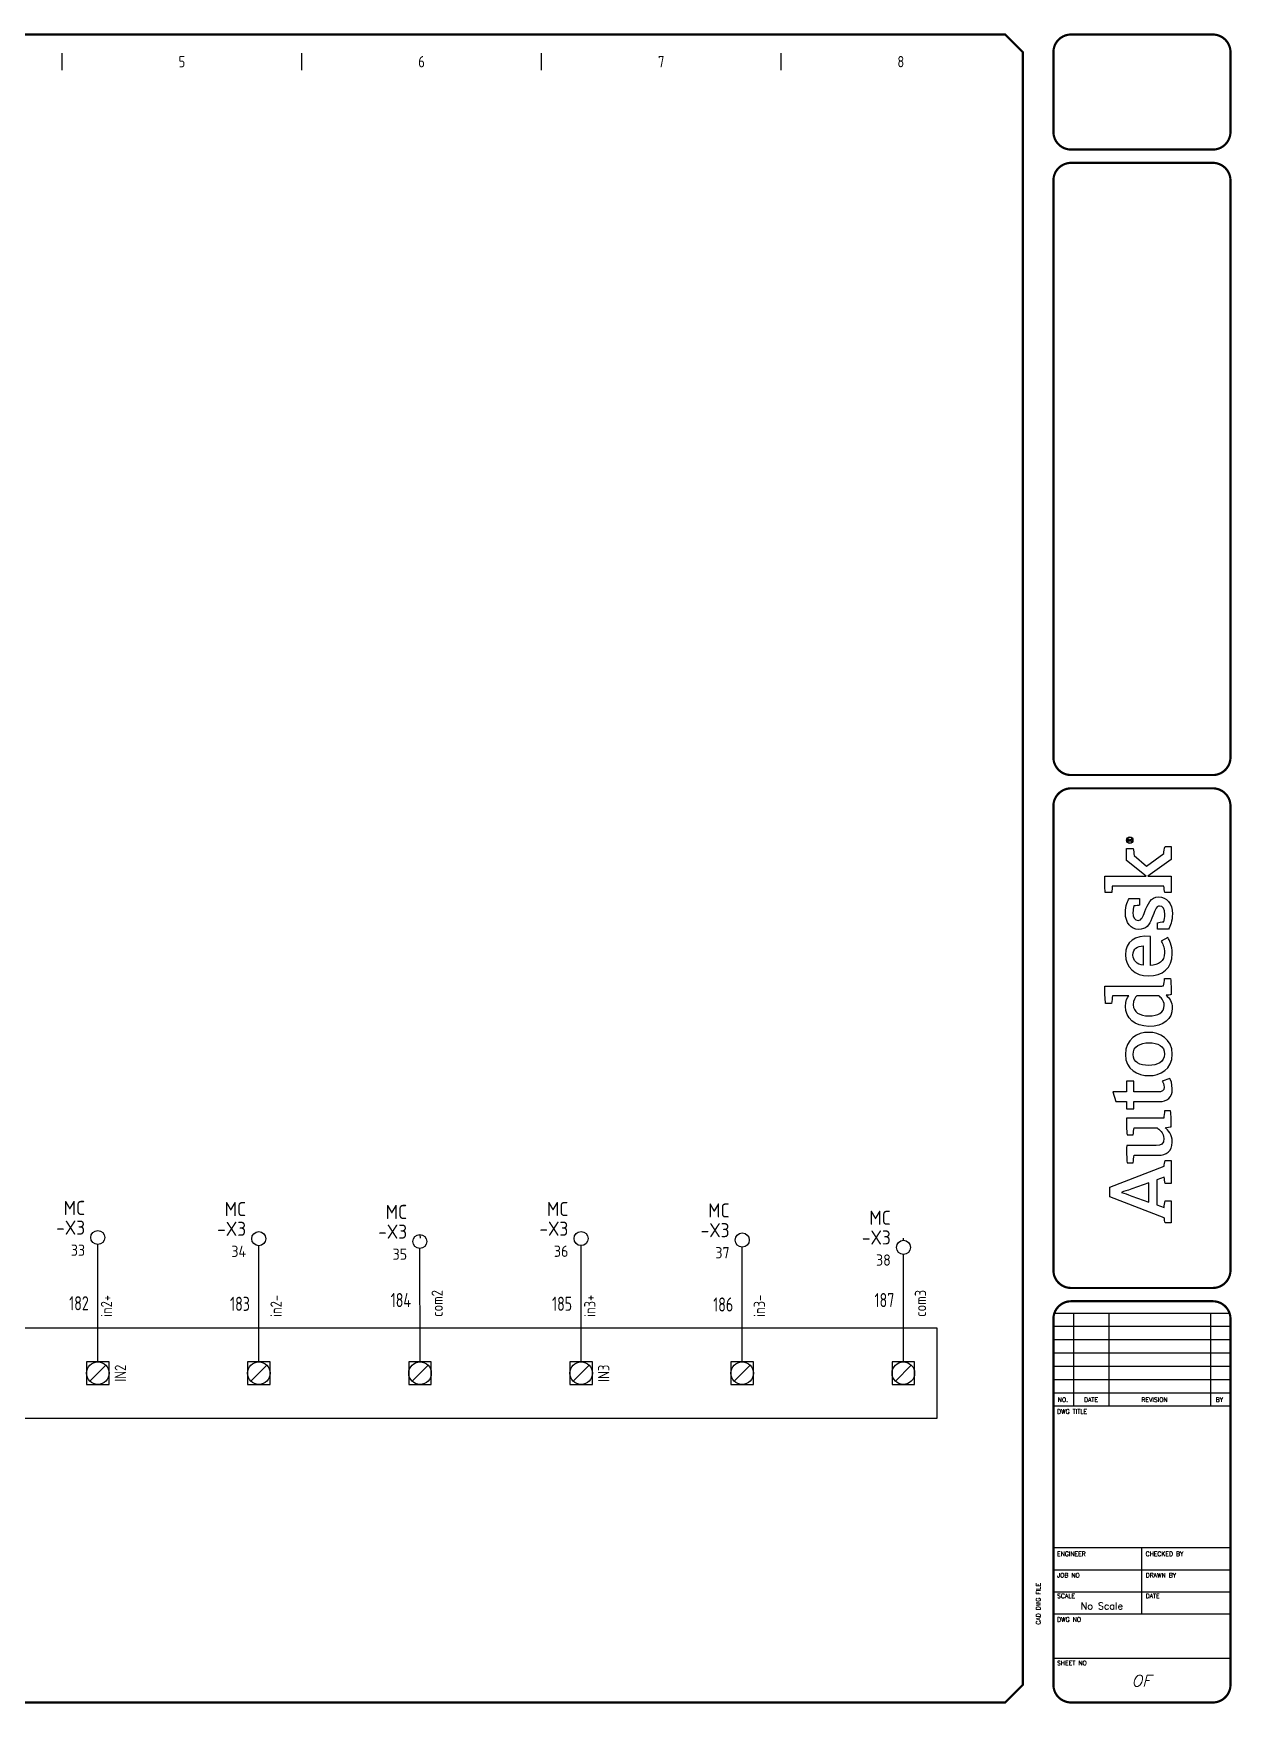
# Model space of a CAD drawing. Extents: x 0 to 840, y 0 to 593.
# Drawn here: x 415 to 840, y 0 to 593 of the extents above; entities that cross this region are included whole.
import ezdxf
from ezdxf.enums import TextEntityAlignment as Align

# ---------------------------------------------------------------- set-up
doc = ezdxf.new("R2010")
doc.units = 0
doc.header["$LTSCALE"] = 10
doc.header["$MEASUREMENT"] = 0
for name, color, linetype in [('DESC', 150, 'Continuous'), ('GRY_0.5mm^2', 9, 'Continuous'), ('LAYER_1', 160, 'Continuous'), ('LOC', 8, 'Continuous'), ('MISC', 7, 'Continuous'), ('SYMS', 7, 'Continuous'), ('TAGS', 150, 'Continuous'), ('TERMS', 123, 'Continuous'), ('TITLE', 7, 'Continuous'), ('WIRENO', 72, 'Continuous')]:
    doc.layers.add(name, color=color, linetype=linetype)
doc.styles.add('ITALIC', font='ITALIC')
doc.styles.add('SIMPLEX', font='simplex')
doc.styles.add('WD_IEC', font='isocp2.shx', dxfattribs={"width": 0.9, "height": 4})

# ---------------------------------------------------------------- blocks, each defined once
blk = doc.blocks.new('PLCIO_4CA3')
at = {"layer": 'SYMS', "ltscale": 4}
for p, q in [((-16, 16), (-16, -16)), ((640.65, 16), (-16, 16)), ((640.65, -16), (640.65, 16)), ((-16, -16), (640.65, -16))]:
    blk.add_line(p, q, dxfattribs=at)
at = {"layer": 'SYMS'}
for p, q in [((-4, 4), (-4, -4)), ((4, 4), (-4, 4)), ((-4, 4), (-4, -4)), ((4, 4), (-4, 4)), ((-2.83, -2.83), (2.83, 2.83)), ((4, -4), (4, 4)), ((4, -4), (4, 4)), ((53.15, 4), (53.15, -4)), ((61.15, 4), (53.15, 4)), ((53.15, 4), (53.15, -4)), ((61.15, 4), (53.15, 4)), ((54.32, -2.83), (59.98, 2.83)), ((61.15, -4), (61.15, 4)), ((61.15, -4), (61.15, 4)), ((110.3, 4), (110.3, -4)), ((118.3, 4), (110.3, 4)), ((110.3, 4), (110.3, -4)), ((118.3, 4), (110.3, 4)), ((111.47, -2.83), (117.13, 2.83)), ((118.3, -4), (118.3, 4)), ((118.3, -4), (118.3, 4)), ((167.45, 4), (167.45, -4)), ((175.45, 4), (167.45, 4)), ((167.45, 4), (167.45, -4)), ((175.45, 4), (167.45, 4)), ((168.62, -2.83), (174.28, 2.83)), ((175.45, -4), (175.45, 4)), ((175.45, -4), (175.45, 4)), ((224.6, 4), (224.6, -4)), ((232.6, 4), (224.6, 4)), ((224.6, 4), (224.6, -4)), ((232.6, 4), (224.6, 4)), ((225.77, -2.83), (231.43, 2.83)), ((232.6, -4), (232.6, 4)), ((232.6, -4), (232.6, 4)), ((281.75, 4), (281.75, -4)), ((289.75, 4), (281.75, 4)), ((281.75, 4), (281.75, -4)), ((289.75, 4), (281.75, 4)), ((282.92, -2.83), (288.58, 2.83)), ((289.75, -4), (289.75, 4)), ((289.75, -4), (289.75, 4)), ((338.9, 4), (338.9, -4)), ((346.9, 4), (338.9, 4)), ((338.9, 4), (338.9, -4)), ((346.9, 4), (338.9, 4)), ((340.07, -2.83), (345.73, 2.83)), ((346.9, -4), (346.9, 4)), ((346.9, -4), (346.9, 4)), ((396.05, 4), (396.05, -4)), ((404.05, 4), (396.05, 4)), ((396.05, 4), (396.05, -4)), ((404.05, 4), (396.05, 4)), ((397.22, -2.83), (402.88, 2.83)), ((404.05, -4), (404.05, 4)), ((404.05, -4), (404.05, 4)), ((453.2, 4), (453.2, -4)), ((461.2, 4), (453.2, 4)), ((453.2, 4), (453.2, -4)), ((461.2, 4), (453.2, 4)), ((454.37, -2.83), (460.03, 2.83)), ((461.2, -4), (461.2, 4)), ((461.2, -4), (461.2, 4)), ((510.35, 4), (510.35, -4)), ((518.35, 4), (510.35, 4)), ((510.35, 4), (510.35, -4)), ((518.35, 4), (510.35, 4)), ((511.52, -2.83), (517.18, 2.83)), ((518.35, -4), (518.35, 4)), ((518.35, -4), (518.35, 4)), ((567.5, 4), (567.5, -4)), ((575.5, 4), (567.5, 4)), ((567.5, 4), (567.5, -4)), ((575.5, 4), (567.5, 4)), ((568.67, -2.83), (574.33, 2.83)), ((575.5, -4), (575.5, 4)), ((575.5, -4), (575.5, 4)), ((624.65, 4), (624.65, -4)), ((632.65, 4), (624.65, 4)), ((624.65, 4), (624.65, -4)), ((632.65, 4), (624.65, 4)), ((625.82, -2.83), (631.48, 2.83)), ((632.65, -4), (632.65, 4)), ((632.65, -4), (632.65, 4)), ((-4, -4), (4, -4)), ((-4, -4), (4, -4)), ((53.15, -4), (61.15, -4)), ((53.15, -4), (61.15, -4)), ((110.3, -4), (118.3, -4)), ((110.3, -4), (118.3, -4)), ((167.45, -4), (175.45, -4)), ((167.45, -4), (175.45, -4)), ((224.6, -4), (232.6, -4)), ((224.6, -4), (232.6, -4)), ((281.75, -4), (289.75, -4)), ((281.75, -4), (289.75, -4)), ((338.9, -4), (346.9, -4)), ((338.9, -4), (346.9, -4)), ((396.05, -4), (404.05, -4)), ((396.05, -4), (404.05, -4)), ((453.2, -4), (461.2, -4)), ((453.2, -4), (461.2, -4)), ((510.35, -4), (518.35, -4)), ((510.35, -4), (518.35, -4)), ((567.5, -4), (575.5, -4)), ((567.5, -4), (575.5, -4)), ((624.65, -4), (632.65, -4)), ((624.65, -4), (632.65, -4))]:
    blk.add_line(p, q, dxfattribs=at)
for centre in [(0, 0), (57.15, 0), (114.3, 0), (171.45, 0), (228.6, 0), (285.75, 0), (342.9, 0), (400.05, 0), (457.2, 0), (514.35, 0), (571.5, 0), (628.65, 0)]:
    blk.add_circle(centre, 4, dxfattribs=at)
at = {"layer": 'SYMS', "style": 'WD_IEC', "width": 0.9}
for tag, p in [('TERMDESC01', (1.08, 6)), ('TERMDESC02', (61.23, 6)), ('TERMDESC03', (118.38, 6)), ('TERMDESC04', (172.53, 6)), ('TERMDESC05', (232.68, 6)), ('TERMDESC06', (289.83, 6)), ('TERMDESC07', (343.98, 6)), ('TERMDESC08', (404.13, 6)), ('TERMDESC09', (461.28, 6)), ('TERMDESC10', (515.43, 6)), ('TERMDESC12', (632.73, 6)), ('TERMDESC11', (575.58, 6))]:
    blk.add_attdef(tag, text='', height=4, rotation=90, dxfattribs=at).set_placement(p, align=Align.TOP_LEFT)
at = {"layer": 'SYMS', "style": 'WD_IEC'}
for tag, width, p in [('TERM01', 0.9, (-6, 0)), ('TERM01', 0.9, (-5, 0)), ('TERM02', 0.9, (51.15, 0)), ('TERM03', 0.9, (108.3, 0)), ('TERM04', 0.9, (165.45, 0)), ('TERM05', 0.9, (222.6, 0)), ('TERM06', 0.9, (279.75, 0)), ('TERM07', 0.9, (336.9, 0)), ('TERM08', 0.9, (394.05, 0)), ('TERM09', 0.9, (451.2, 0)), ('TERM10', 0.9, (508.35, 0)), ('TERM11', 0.9, (565.5, 0)), ('TERM12', 0.9, (622.65, 0)), ('INST', 0.8, (-47, 0)), ('LOC', 0.8, (-42, 0)), ('MFG', 0.8, (-37, 0)), ('CAT', 0.8, (-32, 0)), ('LINE1', 0.9, (-27, 0)), ('LINE2', 0.9, (-22, 0)), ('DESC', 0.9, (-16.95, 0)), ('TAG', 0.8, (-10.29, 0))]:
    blk.add_attdef(tag, text='', height=4, rotation=90, dxfattribs=dict(at, width=width)).set_placement(p, align=Align.CENTER)
at = {"layer": 'SYMS', "style": 'WD_IEC', "width": 0.8}
for tag, p in [('TAGA01', (6, 0)), ('TAGA04', (177.45, 0)), ('TAGA07', (348.9, 0)), ('TAGA10', (520.35, 0))]:
    blk.add_attdef(tag, text='', height=4, rotation=90, dxfattribs=at).set_placement(p, align=Align.TOP_CENTER)
at = {"layer": 'SYMS', "style": 'WD_IEC', "width": 0.9, "flags": 1}
for tag, p in [('X2TERM01', (0, 4)), ('X2TERM02', (57.15, 4)), ('X2TERM03', (114.3, 4)), ('X2TERM04', (171.45, 4)), ('X2TERM05', (228.6, 4)), ('X2TERM06', (285.75, 4)), ('X2TERM07', (342.9, 4)), ('X2TERM08', (400.05, 4)), ('X2TERM09', (457.2, 4)), ('X2TERM10', (514.35, 4)), ('X2TERM11', (571.5, 4)), ('X2TERM12', (628.65, 4))]:
    blk.add_attdef(tag, text='', height=0.64, rotation=90, dxfattribs=at).set_placement(p, align=Align.RIGHT)
at = {"layer": 'SYMS', "linetype": 'Continuous', "style": 'WD_IEC', "width": 0.9, "flags": 9}
blk.add_attdef('ASSYCODE', text='', height=0.64, rotation=90, dxfattribs=at).set_placement((-34.28, -7.36), align=Align.CENTER)
at = {"layer": 'SYMS', "style": 'WD_IEC', "width": 0.9}
for tag, p in [('DESCA01', (-3, -37)), ('DESCB01', (2, -37)), ('DESCC01', (7, -37)), ('DESCD01', (12, -37)), ('DESCE01', (17, -37)), ('DESCA04', (168.45, -37)), ('DESCB04', (173.45, -37)), ('DESCC04', (178.45, -37)), ('DESCD04', (183.45, -37)), ('DESCE04', (188.45, -37)), ('DESCA07', (339.9, -37)), ('DESCB07', (344.9, -37)), ('DESCC07', (349.9, -37)), ('DESCD07', (354.9, -37)), ('DESCE07', (359.9, -37)), ('DESCA10', (511.35, -37)), ('DESCB10', (516.35, -37)), ('DESCC10', (521.35, -37)), ('DESCD10', (526.35, -37)), ('DESCE10', (531.35, -37))]:
    blk.add_attdef(tag, text='', height=4, rotation=90, dxfattribs=at).set_placement(p, align=Align.RIGHT)
blk = doc.blocks.new('AI9-BLK2')
at = {"layer": 'LAYER_1', "color": 7}
blk.add_circle((0, 0), 2.03, dxfattribs=at)
blk.add_open_spline([(1.7, 0), (1.7, -1), (1, -1.8), (0, -1.8), (-1, -1.8), (-1.7, -1), (-1.7, 0), (-1.7, 1), (-1, 1.8), (0, 1.8), (1, 1.8), (1.7, 1), (1.7, 0)], degree=3, knots=[0, 0, 0, 0, 1, 1, 1, 2, 2, 2, 3, 3, 3, 4, 4, 4, 4], dxfattribs=at)
blk = doc.blocks.new('AI9-BLK1')
at = {"layer": 'LAYER_1', "color": 7}
for points, knots in [([(0.7, -1.1), (0.7, -1.1), (0.2, -0.4), (0.2, -0.4), (0.1, -0.2), (0, -0.2), (-0.1, -0.1), (0.3, 0), (0.5, 0.2), (0.5, 0.5), (0.5, 0.8), (0.3, 1.1), (-0.2, 1.1), (-0.2, 1.1), (-0.8, 1.1), (-0.8, 1.1), (-0.8, 1.1), (-0.8, -1.1), (-0.8, -1.1), (-0.8, -1.1), (-0.5, -1.1), (-0.5, -1.1), (-0.5, -1.1), (-0.5, -0.1), (-0.5, -0.1), (-0.4, -0.1), (-0.3, -0.2), (-0.2, -0.3), (-0.2, -0.3), (0.3, -1.1), (0.3, -1.1), (0.3, -1.1), (0.7, -1.1), (0.7, -1.1)], [0, 0, 0, 0, 1, 1, 1, 2, 2, 2, 3, 3, 3, 4, 4, 4, 5, 5, 5, 6, 6, 6, 7, 7, 7, 8, 8, 8, 9, 9, 9, 10, 10, 10, 11, 11, 11, 11]), ([(0.2, 0.5), (0.2, 0.2), (-0.1, 0.1), (-0.3, 0.1), (-0.3, 0.1), (-0.5, 0.1), (-0.5, 0.1), (-0.5, 0.1), (-0.5, 0.8), (-0.5, 0.8), (-0.5, 0.8), (-0.2, 0.8), (-0.2, 0.8), (0.1, 0.8), (0.2, 0.7), (0.2, 0.5)], [0, 0, 0, 0, 1, 1, 1, 2, 2, 2, 3, 3, 3, 4, 4, 4, 5, 5, 5, 5])]:
    blk.add_open_spline(points, degree=3, knots=knots, dxfattribs=at)
blk = doc.blocks.new('LOGO')
for points, knots in [([(35.2, 4.3), (35.2, 4.3), (22.1, 38.1), (22.1, 38.1), (22.1, 38.1), (16.1, 38.1), (16.1, 38.1), (16.1, 38.1), (3.2, 4.3), (3.2, 4.3), (2.2, 4.2), (0.9, 4), (0, 3.7), (0, 3.7), (0, 0), (0, 0), (0, 0), (13.7, 0), (13.7, 0), (13.7, 0), (13.7, 3.7), (13.7, 3.7), (12.4, 4), (10.9, 4.3), (9.5, 4.4), (9.5, 4.4), (11.1, 8.8), (11.1, 8.8), (11.1, 8.8), (26.8, 8.8), (26.8, 8.8), (26.8, 8.8), (28.4, 4.3), (28.4, 4.3), (27, 4.2), (25.8, 4), (24.5, 3.7), (24.5, 3.7), (24.5, 0), (24.5, 0), (24.5, 0), (38.7, 0), (38.7, 0), (38.7, 0), (38.7, 3.7), (38.7, 3.7), (37.9, 3.9), (36, 4.3), (35.2, 4.3)], [0, 0, 0, 0, 1, 1, 1, 2, 2, 2, 3, 3, 3, 4, 4, 4, 5, 5, 5, 6, 6, 6, 7, 7, 7, 8, 8, 8, 9, 9, 9, 10, 10, 10, 11, 11, 11, 12, 12, 12, 13, 13, 13, 14, 14, 14, 15, 15, 15, 16, 16, 16, 16]), ([(70.8, 23.1), (70.8, 23.1), (70.8, 27.7), (70.8, 27.7), (70.8, 27.7), (75.3, 27.7), (75.3, 27.7), (75.3, 27.7), (75.3, 34.3), (75.3, 34.3), (75.3, 34.3), (81.3, 36.2), (81.3, 36.2), (81.3, 36.2), (81.3, 27.7), (81.3, 27.7), (81.3, 27.7), (88, 27.7), (88, 27.7), (88, 27.7), (88, 23.1), (88, 23.1), (88, 23.1), (81.3, 23.1), (81.3, 23.1), (81.3, 23.1), (81.3, 8.4), (81.3, 8.4), (81.3, 5.6), (82.1, 4.3), (84.3, 4.3), (86, 4.3), (87.5, 5.1), (88, 5.5), (88, 5.5), (89.7, 0.9), (89.7, 0.9), (88.7, 0.3), (86.5, -0.7), (83.2, -0.7), (77.6, -0.7), (75.3, 2.4), (75.3, 7.4), (75.3, 7.4), (75.3, 23.1), (75.3, 23.1), (75.3, 23.1), (70.8, 23.1), (70.8, 23.1)], [0, 0, 0, 0, 1, 1, 1, 2, 2, 2, 3, 3, 3, 4, 4, 4, 5, 5, 5, 6, 6, 6, 7, 7, 7, 8, 8, 8, 9, 9, 9, 10, 10, 10, 11, 11, 11, 12, 12, 12, 13, 13, 13, 14, 14, 14, 15, 15, 15, 16, 16, 16, 16]), ([(147.1, 4.7), (147.1, 5.4), (147, 6.1), (147, 6.9), (147, 6.9), (147, 41.1), (147, 41.1), (143.4, 41.2), (139.3, 41), (136.1, 40.7), (136.1, 40.7), (136.1, 37), (136.1, 37), (137.7, 36.8), (139.6, 36.6), (141, 36.4), (141, 36.4), (141, 36.4), (141, 36.4), (141, 36.4), (141, 26.2), (141, 26.2), (140, 27.1), (138, 28.4), (134.3, 28.4), (127.3, 28.4), (122, 22.6), (122, 13.8), (122, 4.5), (126.6, -0.7), (133.4, -0.7), (137.1, -0.7), (139.6, 1.1), (141.3, 3.1), (141.3, 2.1), (141.6, 0.6), (141.8, 0), (145.2, -0.2), (148.7, 0.1), (151.7, 0.4), (151.7, 0.4), (151.7, 4.1), (151.7, 4.1), (150.2, 4.2), (148.4, 4.5), (147.1, 4.7)], [0, 0, 0, 0, 1, 1, 1, 2, 2, 2, 3, 3, 3, 4, 4, 4, 5, 5, 5, 6, 6, 6, 7, 7, 7, 8, 8, 8, 9, 9, 9, 10, 10, 10, 11, 11, 11, 12, 12, 12, 13, 13, 13, 14, 14, 14, 15, 15, 15, 15]), ([(229.4, 4.6), (229.4, 4.6), (221.5, 15.2), (221.5, 15.2), (221.5, 15.2), (228, 23), (228, 23), (229.4, 23.1), (231.3, 23.3), (232.4, 23.6), (232.4, 23.6), (232.4, 27.7), (232.4, 27.7), (232.4, 27.7), (225, 27.7), (225, 27.7), (225, 27.7), (215.2, 15.6), (215.2, 15.6), (215.2, 15.6), (215.2, 41.2), (215.2, 41.2), (211.8, 41.3), (208.2, 41.2), (205.1, 40.9), (205.1, 40.9), (205.1, 36.9), (205.1, 36.9), (206.5, 36.8), (208, 36.6), (209.1, 36.5), (209.1, 36.5), (209.1, 4.5), (209.1, 4.5), (207.8, 4.4), (206.3, 4.2), (205.1, 4), (205.1, 4), (205.1, 0), (205.1, 0), (205.1, 0), (215.2, 0), (215.2, 0), (215.2, 0), (215.2, 14.5), (215.2, 14.5), (215.2, 14.5), (225.6, 0), (225.6, 0), (225.6, 0), (233.7, 0), (233.7, 0), (233.7, 0), (233.7, 3.8), (233.7, 3.8), (232.2, 4.2), (230.6, 4.4), (229.4, 4.6)], [0, 0, 0, 0, 1, 1, 1, 2, 2, 2, 3, 3, 3, 4, 4, 4, 5, 5, 5, 6, 6, 6, 7, 7, 7, 8, 8, 8, 9, 9, 9, 10, 10, 10, 11, 11, 11, 12, 12, 12, 13, 13, 13, 14, 14, 14, 15, 15, 15, 16, 16, 16, 17, 17, 17, 18, 18, 18, 19, 19, 19, 19]), ([(12.8, 13.8), (12.8, 13.8), (16.6, 24.3), (16.6, 24.3), (17.8, 27.5), (18.2, 28.8), (18.8, 30.9), (18.8, 30.9), (18.9, 30.9), (18.9, 30.9), (19.6, 28.9), (20, 27.5), (21.1, 24.3), (21.1, 24.3), (24.9, 13.8), (24.9, 13.8), (24.9, 13.8), (12.8, 13.8), (12.8, 13.8)], [0, 0, 0, 0, 1, 1, 1, 2, 2, 2, 3, 3, 3, 4, 4, 4, 5, 5, 5, 6, 6, 6, 6]), ([(59.7, -0.1), (59.5, 0.6), (59.2, 2.6), (59.1, 3.8), (57.8, 2), (54.9, -0.7), (50.2, -0.7), (44.2, -0.7), (42, 3.1), (42, 8.1), (42, 8.1), (42, 22.9), (42, 22.9), (40.6, 23.2), (38.8, 23.4), (37.3, 23.5), (37.3, 23.5), (37.3, 27.3), (37.3, 27.3), (40.3, 27.6), (44.4, 27.8), (48, 27.6), (48, 27.6), (48, 9.3), (48, 9.3), (48, 6.2), (49.1, 4.5), (52.3, 4.5), (55.8, 4.5), (58.4, 7.9), (59, 8.6), (59, 8.6), (59, 23), (59, 23), (57.8, 23.2), (56, 23.4), (54.6, 23.5), (54.6, 23.5), (54.6, 27.3), (54.6, 27.3), (57.6, 27.7), (61.5, 27.8), (65, 27.7), (65, 27.7), (65, 4.6), (65, 4.6), (66.3, 4.4), (68.1, 4.2), (69.6, 4.1), (69.6, 4.1), (69.6, 0.3), (69.6, 0.3), (66.7, 0), (63, -0.2), (59.7, -0.1)], [0, 0, 0, 0, 1, 1, 1, 2, 2, 2, 3, 3, 3, 4, 4, 4, 5, 5, 5, 6, 6, 6, 7, 7, 7, 8, 8, 8, 9, 9, 9, 10, 10, 10, 11, 11, 11, 12, 12, 12, 13, 13, 13, 14, 14, 14, 15, 15, 15, 16, 16, 16, 17, 17, 17, 18, 18, 18, 18]), ([(104.8, -0.7), (95.2, -0.7), (91.4, 7), (91.4, 13.8), (91.4, 20.6), (95.1, 28.4), (104.6, 28.4), (114.1, 28.4), (118.3, 20.8), (118.3, 14), (118.3, 7.2), (114.2, -0.7), (104.8, -0.7)], [0, 0, 0, 0, 1, 1, 1, 2, 2, 2, 3, 3, 3, 4, 4, 4, 4]), ([(104.5, 23.6), (99.6, 23.6), (97.8, 19.5), (97.8, 14), (97.8, 8.5), (99.9, 4.1), (104.8, 4.1), (109.8, 4.1), (111.8, 8.2), (111.8, 13.8), (111.8, 19.3), (109.5, 23.6), (104.5, 23.6)], [0, 0, 0, 0, 1, 1, 1, 2, 2, 2, 3, 3, 3, 4, 4, 4, 4]), ([(141, 7.6), (140.3, 6.7), (138.2, 4.3), (135, 4.3), (130.5, 4.3), (128.5, 8.1), (128.5, 13.8), (128.5, 19.6), (130.9, 23.5), (135.4, 23.5), (138.3, 23.5), (139.9, 22.3), (141, 21.3), (141, 21.3), (141, 7.6), (141, 7.6)], [0, 0, 0, 0, 1, 1, 1, 2, 2, 2, 3, 3, 3, 4, 4, 4, 5, 5, 5, 5]), ([(167.6, 4.1), (171.4, 4.1), (173.8, 5.5), (175, 6.2), (175, 6.2), (177.1, 2.1), (177.1, 2.1), (175.5, 1.1), (172.6, -0.7), (167.2, -0.7), (158.2, -0.7), (153.3, 5.5), (153.3, 14), (153.3, 22.5), (158.9, 28.4), (166.4, 28.4), (174.6, 28.4), (178.7, 22.5), (177.9, 12.9), (177.9, 12.9), (159.8, 12.9), (159.8, 12.9), (160, 7.9), (162.3, 4.1), (167.6, 4.1)], [0, 0, 0, 0, 1, 1, 1, 2, 2, 2, 3, 3, 3, 4, 4, 4, 5, 5, 5, 6, 6, 6, 7, 7, 7, 8, 8, 8, 8]), ([(172, 17.3), (171.9, 20.8), (170.4, 23.7), (166.3, 23.7), (162.6, 23.7), (160.6, 21.2), (159.9, 17.3), (159.9, 17.3), (172, 17.3), (172, 17.3)], [0, 0, 0, 0, 1, 1, 1, 2, 2, 2, 3, 3, 3, 3]), ([(193.3, 16.4), (190.2, 17.6), (187.8, 18.3), (187.8, 20.5), (187.8, 22.6), (189.9, 23.7), (192.6, 23.7), (194.1, 23.7), (195.6, 23.5), (196.8, 23.1), (196.9, 21.9), (197.1, 20.1), (197.3, 19.6), (197.3, 19.6), (201.3, 19.6), (201.3, 19.6), (201.3, 19.6), (201.3, 26.1), (201.3, 26.1), (200.2, 26.8), (197.1, 28.4), (192.4, 28.4), (186.5, 28.4), (182.2, 25), (182.2, 20.1), (182.2, 15.7), (184.9, 13.4), (189.1, 11.9), (193.4, 10.4), (196.7, 9.3), (196.7, 7.2), (196.7, 5.1), (195, 3.9), (191.4, 3.9), (189.9, 3.9), (188.1, 4.1), (187, 4.6), (186.9, 5.9), (186.6, 7.8), (186.3, 8.4), (186.3, 8.4), (182.3, 8.4), (182.3, 8.4), (182.3, 8.4), (182.3, 1.6), (182.3, 1.6), (182.3, 1.6), (182.3, 1.6), (182.3, 1.6), (184.1, 0.5), (187.5, -0.8), (191.8, -0.8), (198.3, -0.8), (202.4, 2.6), (202.4, 7.8), (202.4, 12.5), (197.8, 14.6), (193.3, 16.4)], [0, 0, 0, 0, 1, 1, 1, 2, 2, 2, 3, 3, 3, 4, 4, 4, 5, 5, 5, 6, 6, 6, 7, 7, 7, 8, 8, 8, 9, 9, 9, 10, 10, 10, 11, 11, 11, 12, 12, 12, 13, 13, 13, 14, 14, 14, 15, 15, 15, 16, 16, 16, 17, 17, 17, 18, 18, 18, 19, 19, 19, 19])]:
    blk.add_open_spline(points, degree=3, knots=knots)
for name, p in [('AI9-BLK2', (237.6, 25.7)), ('AI9-BLK1', (237.8, 25.7))]:
    blk.add_blockref(name, p)
blk = doc.blocks.new('acade_title')
at = {"layer": 'SYMS'}
for p, q in [((425, 580), (425, 586)), ((510, 580), (510, 586)), ((595, 580), (595, 586)), ((680, 580), (680, 586))]:
    blk.add_line(p, q, dxfattribs=at)
at = {"layer": 'TITLE'}
for p, q in [((765.79, 586.36), (765.79, 551.29)), ((776.63, 138.97), (839.44, 138.97)), ((783.7, 138.97), (783.7, 106)), ((796.26, 138.97), (796.26, 106)), ((832.38, 138.97), (832.38, 106)), ((776.63, 134.26), (839.44, 134.26)), ((776.63, 129.55), (839.44, 129.55)), ((776.63, 124.84), (839.44, 124.84)), ((776.63, 120.13), (839.44, 120.13)), ((776.63, 115.42), (839.44, 115.42)), ((776.63, 110.71), (839.44, 110.71)), ((776.63, 106), (839.44, 106)), ((765.79, 7.07), (765.79, 55.62)), ((776.63, 55.75), (839.44, 55.75)), ((808.04, 32.19), (808.04, 55.75)), ((776.63, 47.89), (839.44, 47.89)), ((776.63, 40.04), (839.44, 40.04)), ((776.63, 32.19), (839.44, 32.19)), ((776.63, 16.49), (839.44, 16.49))]:
    blk.add_line(p, q, dxfattribs=at)
at = {"layer": 'TITLE', "const_width": 0.784}
blk.add_lwpolyline([(765.79, 7.07), (765.79, 586.36), (759.5, 592.64), (7.07, 592.64), (0.79, 586.36), (0.79, 7.07), (7.07, 0.79), (759.5, 0.79)], close=True, dxfattribs=at)
for points in [[(782.91, 592.64, 0.414214), (776.63, 586.36, 0.414214)], [(839.44, 586.36, 0.414214), (833.16, 592.64, 0.414214)], [(776.63, 558.09, 0.414214), (782.91, 551.81, 0.414214)], [(833.16, 551.81, 0.414214), (839.44, 558.09, 0.414214)], [(782.91, 547.1, 0.414214), (776.63, 540.82, 0.414214)], [(839.44, 540.82, 0.414214), (833.16, 547.1, 0.414214)], [(776.63, 336.15, 0.414214), (782.91, 329.87, 0.414214)], [(833.16, 329.87, 0.414214), (839.44, 336.15, 0.414214)], [(782.91, 325.16, 0.414214), (776.63, 318.88, 0.414214)], [(839.44, 318.88, 0.414214), (833.16, 325.16, 0.414214)], [(776.63, 154.15, 0.414214), (782.91, 147.87, 0.414214)], [(833.16, 147.87, 0.414214), (839.44, 154.15, 0.414214)], [(782.91, 143.16, 0.414214), (776.63, 136.88, 0.414214)], [(839.44, 136.88, 0.414214), (833.16, 143.16, 0.414214)], [(776.63, 7.07, 0.414214), (782.91, 0.79, 0.414214)], [(833.16, 0.79, 0.414214), (839.44, 7.07, 0.414214)]]:
    blk.add_lwpolyline(points, format="xyb", dxfattribs=at)
for points in [[(833.16, 592.64), (782.91, 592.64)], [(776.63, 586.36), (776.63, 558.09)], [(839.44, 586.36), (839.44, 558.09)], [(833.16, 551.81), (782.91, 551.81)], [(833.16, 547.1), (782.91, 547.1)], [(776.63, 540.82), (776.63, 336.15)], [(839.44, 540.82), (839.44, 336.15)], [(782.91, 329.87), (833.16, 329.87)], [(782.91, 325.16), (833.16, 325.16)], [(782.91, 147.87), (833.16, 147.87)], [(782.91, 143.16), (833.16, 143.16)], [(776.63, 136.88), (776.63, 7.07)], [(839.44, 136.88), (839.44, 7.07)], [(782.91, 0.79), (833.16, 0.79)]]:
    blk.add_lwpolyline(points, dxfattribs=at)
at = {"layer": 'TITLE', "color": 7, "const_width": 0.784}
for points in [[(776.63, 318.88), (776.63, 154.15)], [(839.44, 318.88), (839.44, 154.15)]]:
    blk.add_lwpolyline(points, dxfattribs=at)
at = {"xscale": 0.571500000000015, "yscale": 0.571500000000015, "zscale": 0.571500000000015, "rotation": 90}
blk.add_blockref('LOGO', (818.39, 170.97), dxfattribs=at)
at = {"layer": 'SYMS', "style": 'WD_IEC', "width": 0.9}
for s, p in [('5', (467.5, 581)), ('6', (552.5, 581)), ('7', (637.5, 581)), ('8', (722.5, 581))]:
    blk.add_text(s, height=4, dxfattribs=at).set_placement(p, align=Align.CENTER)
at = {"layer": 'TITLE', "color": 1}
for s, height, style, p in [('NO.', 1.57, 'SIMPLEX', (780.03, 108.22)), ('DATE', 1.57, 'SIMPLEX', (789.98, 108.22)), ('REVISION', 1.57, 'SIMPLEX', (812.49, 108.22)), ('BY', 1.57, 'SIMPLEX', (835.52, 108.22)), ('OF', 4, 'ITALIC', (807.77, 8.51))]:
    blk.add_text(s, height=height, dxfattribs=dict(at, style=style)).set_placement(p, align=Align.MIDDLE)
at = {"layer": 'TITLE', "color": 1, "style": 'SIMPLEX'}
for s, p in [('DWG TITLE', (777.94, 103.25)), ('ENGINEER', (777.94, 52.74)), ('CHECKED BY', (809.35, 52.74)), ('JOB NO', (777.94, 45.15)), ('DRAWN BY', (809.35, 45.15)), ('SCALE', (777.94, 37.82)), ('DATE', (809.35, 37.82)), ('DWG NO', (777.94, 29.44)), ('SHEET NO', (777.94, 14))]:
    blk.add_text(s, height=1.57, dxfattribs=at).set_placement(p)
blk.add_text('CAD DWG FILE', height=1.5703, rotation=90, dxfattribs=at).set_placement((772.05, 28.4))
at = {"layer": 'TITLE', "color": 1, "style": 'ITALIC'}
for tag, height, p in [('TITLE#1', 3, (806.47, 85.58)), ('TITLE#2', 3, (806.47, 80.5)), ('TITLE#3', 3, (806.47, 75.41)), ('TITLE#4', 3, (806.47, 70.33)), ('DWG#', 4, (806.47, 20.76))]:
    blk.add_attdef(tag, text='', height=height, dxfattribs=at).set_placement(p, align=Align.CENTER)
at = {"layer": 'TITLE', "color": 1, "style": 'SIMPLEX'}
blk.add_attdef('CAD#', (772.63, 49.19), '', height=2.5, rotation=90, dxfattribs=at)
at = {"layer": 'TITLE', "color": 1}
for tag, p, height, style in [('ENGINEER', (783.37, 49.19), 2.5, 'ITALIC'), ('CHKDBY', (813.2, 49.2), 2.5, 'ITALIC'), ('JOB#', (789.06, 41.3), 2.5, 'SIMPLEX'), ('DRAWNBY', (814.95, 41.3), 2.5, 'ITALIC'), ('SCALE', (786.29, 33.76), 2.5, 'SIMPLEX'), ('DATE', (812.8, 33.76), 2.5, 'SIMPLEX'), ('SHTS', (815.9, 6.29), 4, 'ITALIC')]:
    blk.add_attdef(tag, p, '', height=height, dxfattribs=dict(at, style=style))
at = {"layer": 'TITLE', "color": 1, "style": 'ITALIC'}
blk.add_attdef('SH#', text='', height=4, dxfattribs=at).set_placement((799.54, 6.29), align=Align.RIGHT)
at = {"layer": 'TITLE', "color": 7, "flags": 9}
blk.add_attdef('WD_TB', (782.91, 0.79), '', height=3.14, dxfattribs=at)
blk = doc.blocks.new('WD_WNV')
at = {"linetype": 'Continuous', "style": 'WD_IEC', "width": 0.8}
blk.add_attdef('WIRENO', text='', height=2.5, dxfattribs=at).set_placement((-1.6, 0), align=Align.MIDDLE_RIGHT)
at = {"style": 'WD_IEC', "flags": 1}
for tag, p in [('W08USER', (-1, 0.375)), ('W04USER', (-1, 0.875)), ('W05USER', (-1, 0.75)), ('W09USER', (-1, 0.25)), ('W03USER', (-1, 1)), ('W06USER', (-1, 0.625)), ('W07USER', (-1, 0.5)), ('W02USER', (-1, 1.125)), ('W01USER', (-1, 1.25)), ('W10USER', (-1, 0.125))]:
    blk.add_attdef(tag, text='', height=0.08, dxfattribs=at).set_placement(p, align=Align.CENTER)
blk = doc.blocks.new('VT0002')
blk.add_circle((0, 0), 1.25)
at = {"style": 'WD_IEC'}
for tag, p in [('INST', (-2.25, 6.5)), ('LOC', (-2.25, 3.5)), ('DESC1', (-2.25, -6.25)), ('DESC2', (-2.25, -9.25)), ('DESC3', (-2.25, -12.25))]:
    blk.add_attdef(tag, text='', height=2.5, dxfattribs=at).set_placement(p, align=Align.RIGHT)
at = {"style": 'WD_IEC', "flags": 1}
for tag, p, height in [('ASSYCODE', (2.75, 10.75), 1), ('CATDESC', (2.75, 9.25), 1), ('MFG', (2.75, 7.25), 1.5), ('CAT', (2.75, 4.75), 1.5), ('X4PIN01', (-1.25, 1), 0.25), ('X4TERM01', (-1.25, 0), 0.25), ('X4TERMDESC01', (-1.25, 0.5), 0.4), ('STRIPSEQ', (0, 0), 0.025), ('X2PIN01', (0, 2.25), 0.25), ('X2TERM01', (0, 1.25), 0.25), ('X8PIN01', (0, -0.25), 0.25), ('X2TERMDESC01', (0, 1.75), 0.4), ('X1PIN01', (1.25, 1), 0.25), ('X1TERM01', (1.25, 0), 0.25), ('X1TERMDESC01', (1.25, 0.5), 0.4), ('LINKTERM', (0, -0.04), 0.025), ('X8TERM01', (0, -1.25), 0.25), ('X8TERMDESC01', (0, -0.75), 0.4)]:
    blk.add_attdef(tag, p, '', height=height, dxfattribs=at)
at = {"style": 'WD_IEC', "flags": 8}
for tag, height, p in [('TAGSTRIP', 2.5, (-2.25, 0.5)), ('TERM01', 2, (-2.25, -3.25))]:
    blk.add_attdef(tag, text='', height=height, dxfattribs=at).set_placement(p, align=Align.RIGHT)

msp = doc.modelspace()

# ---------------------------------------------------------------- linework, layer by layer
at = {"layer": 'GRY_0.5mm^2', "ltscale": 4}
for p, q in [((551.88, 166.86), (551.95, 165.5)), ((437.65, 121.62), (437.65, 163.28)), ((494.8, 121.62), (494.76, 162.86)), ((551.95, 121.62), (551.88, 161.86)), ((609.1, 121.62), (609.07, 162.9)), ((666.25, 121.62), (666.26, 162.38)), ((723.45, 164.78), (723.4, 165.5)), ((723.4, 121.62), (723.45, 159.78))]:
    msp.add_line(p, q, dxfattribs=at)

# ---------------------------------------------------------------- block references
at = {"ltscale": 4}
ref = msp.add_blockref('acade_title', (0, 0), dxfattribs=at)
ref.add_attrib('SCALE', 'No Scale', (786.29, 33.76), dxfattribs={"layer": 'MISC', "color": 1, "height": 2.5, "style": 'SIMPLEX'})
at = {"layer": 'SYMS', "ltscale": 4}
ref = msp.add_blockref('VT0002', (437.65, 165.78), dxfattribs=dict(at, xscale=2, yscale=2, zscale=2))
ref.add_attrib('TERM01', '33', dxfattribs={"layer": 'TERMS', "height": 4, "style": 'WD_IEC', "flags": 8}).set_placement((433.15, 159.28), align=Align.RIGHT)
ref.add_attrib('LOC', 'MC', dxfattribs={"layer": 'LOC', "height": 5, "style": 'WD_IEC'}).set_placement((433.15, 173.78), align=Align.RIGHT)
ref.add_attrib('TAGSTRIP', '-X3', dxfattribs={"layer": 'TAGS', "height": 5, "style": 'WD_IEC', "flags": 8}).set_placement((433.15, 166.78), align=Align.RIGHT)
ref = msp.add_blockref('VT0002', (494.76, 165.36), dxfattribs=dict(at, xscale=2, yscale=2, zscale=2))
ref.add_attrib('TERM01', '34', dxfattribs={"layer": 'TERMS', "height": 4, "style": 'WD_IEC', "flags": 8}).set_placement((490.26, 158.86), align=Align.RIGHT)
ref.add_attrib('LOC', 'MC', dxfattribs={"layer": 'LOC', "height": 5, "style": 'WD_IEC'}).set_placement((490.26, 173.36), align=Align.RIGHT)
ref.add_attrib('TAGSTRIP', '-X3', dxfattribs={"layer": 'TAGS', "height": 5, "style": 'WD_IEC', "flags": 8}).set_placement((490.26, 166.36), align=Align.RIGHT)
ref = msp.add_blockref('VT0002', (609.07, 165.4), dxfattribs=dict(at, xscale=2, yscale=2, zscale=2))
ref.add_attrib('TERM01', '36', dxfattribs={"layer": 'TERMS', "height": 4, "style": 'WD_IEC', "flags": 8}).set_placement((604.57, 158.9), align=Align.RIGHT)
ref.add_attrib('LOC', 'MC', dxfattribs={"layer": 'LOC', "height": 5, "style": 'WD_IEC'}).set_placement((604.57, 173.4), align=Align.RIGHT)
ref.add_attrib('TAGSTRIP', '-X3', dxfattribs={"layer": 'TAGS', "height": 5, "style": 'WD_IEC', "flags": 8}).set_placement((604.57, 166.4), align=Align.RIGHT)
ref = msp.add_blockref('VT0002', (666.26, 164.88), dxfattribs=dict(at, xscale=2, yscale=2, zscale=2))
ref.add_attrib('TERM01', '37', dxfattribs={"layer": 'TERMS', "height": 4, "style": 'WD_IEC', "flags": 8}).set_placement((661.76, 158.38), align=Align.RIGHT)
ref.add_attrib('LOC', 'MC', dxfattribs={"layer": 'LOC', "height": 5, "style": 'WD_IEC'}).set_placement((661.76, 172.88), align=Align.RIGHT)
ref.add_attrib('TAGSTRIP', '-X3', dxfattribs={"layer": 'TAGS', "height": 5, "style": 'WD_IEC', "flags": 8}).set_placement((661.76, 165.88), align=Align.RIGHT)
ref = msp.add_blockref('VT0002', (551.88, 164.36), dxfattribs=dict(at, xscale=2, yscale=2, zscale=2))
ref.add_attrib('TERM01', '35', dxfattribs={"layer": 'TERMS', "height": 4, "style": 'WD_IEC', "flags": 8}).set_placement((547.38, 157.86), align=Align.RIGHT)
ref.add_attrib('LOC', 'MC', dxfattribs={"layer": 'LOC', "height": 5, "style": 'WD_IEC'}).set_placement((547.38, 172.36), align=Align.RIGHT)
ref.add_attrib('TAGSTRIP', '-X3', dxfattribs={"layer": 'TAGS', "height": 5, "style": 'WD_IEC', "flags": 8}).set_placement((547.38, 165.36), align=Align.RIGHT)
ref = msp.add_blockref('VT0002', (723.45, 162.28), dxfattribs=dict(at, xscale=2, yscale=2, zscale=2))
ref.add_attrib('TERM01', '38', dxfattribs={"layer": 'TERMS', "height": 4, "style": 'WD_IEC', "flags": 8}).set_placement((718.95, 155.78), align=Align.RIGHT)
ref.add_attrib('LOC', 'MC', dxfattribs={"layer": 'LOC', "height": 5, "style": 'WD_IEC'}).set_placement((718.95, 170.28), align=Align.RIGHT)
ref.add_attrib('TAGSTRIP', '-X3', dxfattribs={"layer": 'TAGS', "height": 5, "style": 'WD_IEC', "flags": 8}).set_placement((718.95, 163.28), align=Align.RIGHT)
ref = msp.add_blockref('PLCIO_4CA3', (94.75, 117.62), dxfattribs=at)
ref.add_attrib('TAGA01', 'IN0', dxfattribs={"layer": 'TAGS', "height": 4, "rotation": 90, "style": 'WD_IEC', "width": 0.9}).set_placement((100.75, 117.62), align=Align.TOP_CENTER)
ref.add_attrib('DESCA01', 'MAIN DRIVE', dxfattribs={"layer": 'DESC', "height": 4, "rotation": 90, "style": 'WD_IEC', "width": 0.9}).set_placement((90.34, 95.7), align=Align.RIGHT)
ref.add_attrib('DESCB01', 'INDICATED SPEED', dxfattribs={"layer": 'DESC', "height": 4, "rotation": 90, "style": 'WD_IEC', "width": 0.9}).set_placement((96.75, 95.7), align=Align.RIGHT)
ref.add_attrib('TERMDESC01', 'in0+', dxfattribs={"layer": 'TERMS', "height": 4, "rotation": 90, "style": 'WD_IEC', "width": 0.9}).set_placement((95.83, 137.12), align=Align.TOP_LEFT)
ref.add_attrib('LINE1', 'RACK 1', dxfattribs={"layer": 'MISC', "height": 4, "rotation": 90, "style": 'WD_IEC', "width": 0.9}).set_placement((67.75, 117.62), align=Align.CENTER)
ref.add_attrib('LINE2', 'SLOT 6', dxfattribs={"layer": 'MISC', "height": 4, "rotation": 90, "style": 'WD_IEC', "width": 0.9}).set_placement((72.75, 117.62), align=Align.CENTER)
ref.add_attrib('MFG', 'AB', dxfattribs={"layer": 'MISC', "height": 4, "rotation": 90, "style": 'WD_IEC', "width": 0.9}).set_placement((57.75, 117.62), align=Align.CENTER)
ref.add_attrib('LOC', 'MC', dxfattribs={"layer": 'LOC', "height": 4, "rotation": 90, "style": 'WD_IEC', "width": 0.9}).set_placement((52.75, 117.62), align=Align.CENTER)
ref.add_attrib('CAT', '1746-NI4', dxfattribs={"layer": 'MISC', "height": 4, "rotation": 90, "style": 'WD_IEC', "width": 0.9}).set_placement((62.75, 117.62), align=Align.CENTER)
ref.add_attrib('DESC', '4-CH ANALOG IN', dxfattribs={"layer": 'DESC', "height": 4, "rotation": 90, "style": 'WD_IEC', "width": 0.9}).set_placement((77.8, 117.62), align=Align.CENTER)
ref.add_attrib('TAG', '-PLC8', dxfattribs={"layer": 'TAGS', "height": 4, "rotation": 90, "style": 'WD_IEC', "width": 0.9}).set_placement((84.46, 117.62), align=Align.CENTER)
ref.add_attrib('DESCC01', '(4-20MA)', dxfattribs={"layer": 'DESC', "height": 4, "rotation": 90, "style": 'WD_IEC', "width": 0.9}).set_placement((103.16, 96.51), align=Align.RIGHT)
ref.add_attrib('TERMDESC02', 'in0-', dxfattribs={"layer": 'TERMS', "height": 4, "rotation": 90, "style": 'WD_IEC', "width": 0.9}).set_placement((155.98, 137.12), align=Align.TOP_LEFT)
ref.add_attrib('TERMDESC03', 'com0', dxfattribs={"layer": 'TERMS', "height": 4, "rotation": 90, "style": 'WD_IEC', "width": 0.9}).set_placement((213.13, 136.75), align=Align.TOP_LEFT)
ref.add_attrib('TAGA04', 'IN1', dxfattribs={"layer": 'TAGS', "height": 4, "rotation": 90, "style": 'WD_IEC', "width": 0.9}).set_placement((272.2, 117.62), align=Align.TOP_CENTER)
ref.add_attrib('DESCA04', 'POWDER MOTOR', dxfattribs={"layer": 'DESC', "height": 4, "rotation": 90, "style": 'WD_IEC', "width": 0.9}).set_placement((261.79, 95.7), align=Align.RIGHT)
ref.add_attrib('DESCB04', 'INDICATED SPEED', dxfattribs={"layer": 'DESC', "height": 4, "rotation": 90, "style": 'WD_IEC', "width": 0.9}).set_placement((268.2, 95.7), align=Align.RIGHT)
ref.add_attrib('TERMDESC04', 'in1+', dxfattribs={"layer": 'TERMS', "height": 4, "rotation": 90, "style": 'WD_IEC', "width": 0.9}).set_placement((267.28, 137.12), align=Align.TOP_LEFT)
ref.add_attrib('DESCC04', '(4-20MA)', dxfattribs={"layer": 'DESC', "height": 4, "rotation": 90, "style": 'WD_IEC', "width": 0.9}).set_placement((274.61, 95.7), align=Align.RIGHT)
ref.add_attrib('TERMDESC05', 'in1-', dxfattribs={"layer": 'TERMS', "height": 4, "rotation": 90, "style": 'WD_IEC', "width": 0.9}).set_placement((327.43, 137.12), align=Align.TOP_LEFT)
ref.add_attrib('TERMDESC06', 'com1', dxfattribs={"layer": 'TERMS', "height": 4, "rotation": 90, "style": 'WD_IEC', "width": 0.9}).set_placement((384.58, 137.62), align=Align.TOP_LEFT)
ref.add_attrib('TAGA07', 'IN2', dxfattribs={"layer": 'TAGS', "height": 4, "rotation": 90, "style": 'WD_IEC', "width": 0.9}).set_placement((443.65, 117.62), align=Align.TOP_CENTER)
ref.add_attrib('TERMDESC07', 'in2+', dxfattribs={"layer": 'TERMS', "height": 4, "rotation": 90, "style": 'WD_IEC', "width": 0.9}).set_placement((438.73, 137.62), align=Align.TOP_LEFT)
ref.add_attrib('TERMDESC08', 'in2-', dxfattribs={"layer": 'TERMS', "height": 4, "rotation": 90, "style": 'WD_IEC', "width": 0.9}).set_placement((498.88, 137.62), align=Align.TOP_LEFT)
ref.add_attrib('TERMDESC09', 'com2', dxfattribs={"layer": 'TERMS', "height": 4, "rotation": 90, "style": 'WD_IEC', "width": 0.9}).set_placement((556.03, 137.62), align=Align.TOP_LEFT)
ref.add_attrib('TAGA10', 'IN3', dxfattribs={"layer": 'TAGS', "height": 4, "rotation": 90, "style": 'WD_IEC', "width": 0.9}).set_placement((615.1, 117.62), align=Align.TOP_CENTER)
ref.add_attrib('TERMDESC10', 'in3+', dxfattribs={"layer": 'TERMS', "height": 4, "rotation": 90, "style": 'WD_IEC', "width": 0.9}).set_placement((610.18, 137.62), align=Align.TOP_LEFT)
ref.add_attrib('TERMDESC11', 'in3-', dxfattribs={"layer": 'TERMS', "height": 4, "rotation": 90, "style": 'WD_IEC', "width": 0.9}).set_placement((670.33, 137.62), align=Align.TOP_LEFT)
ref.add_attrib('TERMDESC12', 'com3', dxfattribs={"layer": 'TERMS', "height": 4, "rotation": 90, "style": 'WD_IEC', "width": 0.9}).set_placement((727.48, 137.62), align=Align.TOP_LEFT)
at = {"layer": 'WIRENO', "ltscale": 4}
ref = msp.add_blockref('WD_WNV', (437.65, 142.45), dxfattribs=dict(at, xscale=2, yscale=2, zscale=2))
ref.add_attrib('WIRENO', '182', dxfattribs={"linetype": 'Continuous', "height": 5, "style": 'WD_IEC', "width": 0.8}).set_placement((434.45, 142.45), align=Align.MIDDLE_RIGHT)
ref = msp.add_blockref('WD_WNV', (494.8, 142.24), dxfattribs=dict(at, xscale=2, yscale=2, zscale=2))
ref.add_attrib('WIRENO', '183', dxfattribs={"linetype": 'Continuous', "height": 5, "style": 'WD_IEC', "width": 0.8}).set_placement((491.6, 142.24), align=Align.MIDDLE_RIGHT)
ref = msp.add_blockref('WD_WNV', (551.95, 143.56), dxfattribs=dict(at, xscale=2, yscale=2, zscale=2))
ref.add_attrib('WIRENO', '184', dxfattribs={"linetype": 'Continuous', "height": 5, "style": 'WD_IEC', "width": 0.8}).set_placement((548.75, 143.56), align=Align.MIDDLE_RIGHT)
ref = msp.add_blockref('WD_WNV', (609.1, 142.26), dxfattribs=dict(at, xscale=2, yscale=2, zscale=2))
ref.add_attrib('WIRENO', '185', dxfattribs={"linetype": 'Continuous', "height": 5, "style": 'WD_IEC', "width": 0.8}).set_placement((605.9, 142.26), align=Align.MIDDLE_RIGHT)
ref = msp.add_blockref('WD_WNV', (666.25, 142), dxfattribs=dict(at, xscale=2, yscale=2, zscale=2))
ref.add_attrib('WIRENO', '186', dxfattribs={"linetype": 'Continuous', "height": 5, "style": 'WD_IEC', "width": 0.8}).set_placement((663.05, 142), align=Align.MIDDLE_RIGHT)
ref = msp.add_blockref('WD_WNV', (723.4, 143.56), dxfattribs=dict(at, xscale=2, yscale=2, zscale=2))
ref.add_attrib('WIRENO', '187', dxfattribs={"linetype": 'Continuous', "height": 5, "style": 'WD_IEC', "width": 0.8}).set_placement((720.2, 143.56), align=Align.MIDDLE_RIGHT)

doc.saveas('drawing.dxf')
